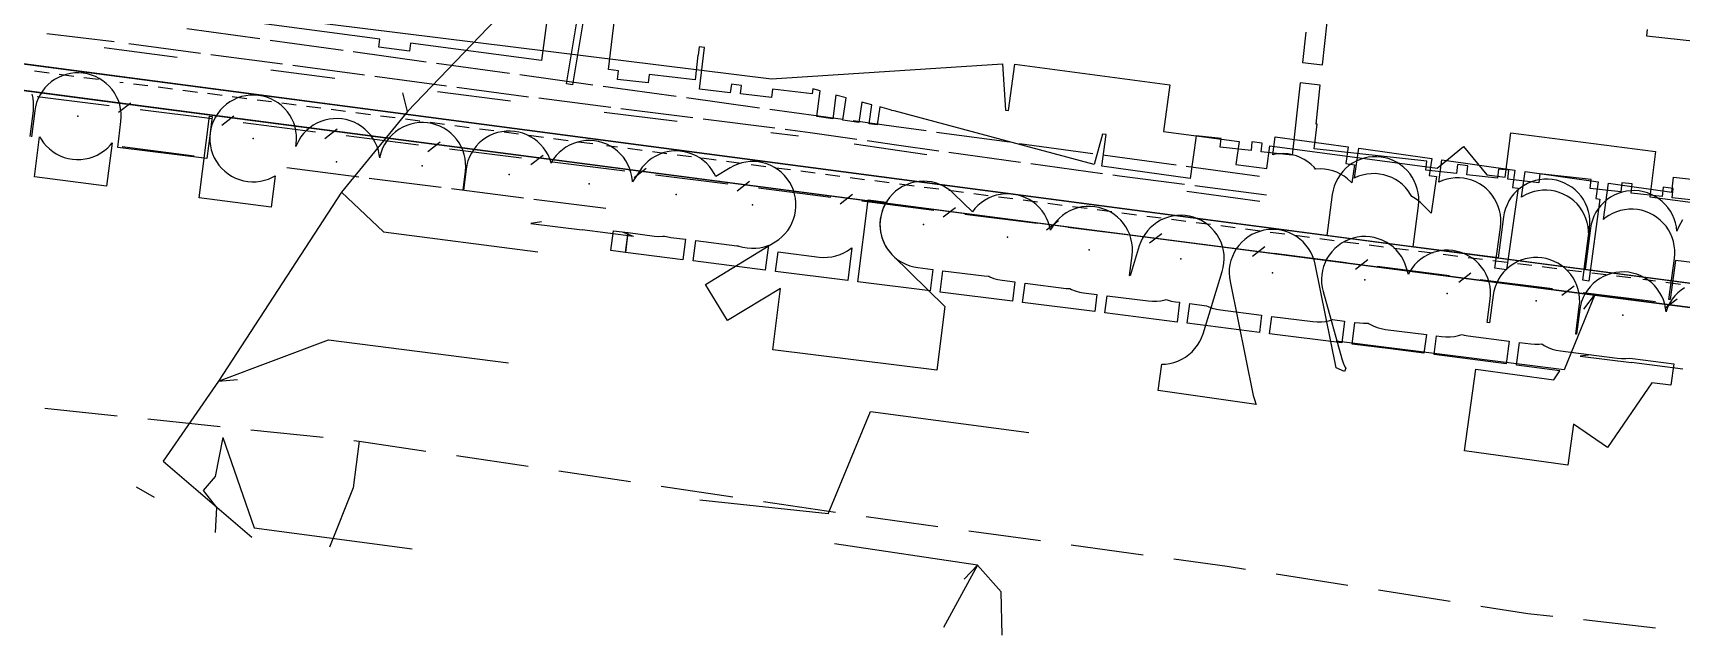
# Model space of a CAD drawing. Header units: metres. Extents: x -3782 to -2031, y 18790 to 19846.
# Drawn here: x -3081.7 to -3002, y 18866.1 to 18895.2 of the extents above; entities that cross this region are included whole.
import ezdxf

# ---------------------------------------------------------------- set-up
doc = ezdxf.new("R2010")
doc.units = ezdxf.units.M
for name, color, linetype in [('BOUNDARY', 7, 'Continuous'), ('CURB', 7, 'Continuous'), ('ELECTR_CABLE', 7, 'Continuous'), ('ELECTR_CABLE_COMM', 7, 'Continuous'), ('GRASS', 7, 'Continuous'), ('GROUND', 7, 'Continuous'), ('OVERHEAD_POWER_LINE', 7, 'Continuous'), ('ROAD', 7, 'Continuous'), ('SEWER', 7, 'Continuous'), ('TREE', 7, 'Continuous'), ('WATER_PIPELINE', 7, 'Continuous')]:
    doc.layers.add(name, color=color, linetype=linetype)

msp = doc.modelspace()

# ---------------------------------------------------------------- linework, layer by layer
at = {"layer": 'BOUNDARY'}
msp.add_lwpolyline([(-2994.569, 18881.013), (-3030.502, 18885.663), (-3077.579, 18891.813), (-3127.214, 18898.373), (-3187.592, 18906.362), (-3194.536, 18906.975), (-3201.507, 18906.98), (-3208.452, 18906.379), (-3214.486, 18905.321), (-3214.842, 18905.279), (-3216.801, 18905.435), (-3225.513, 18906.565), (-3227.463, 18906.917), (-3227.954, 18907.112), (-3235.425, 18910.455), (-3244.131, 18913.21), (-3253.094, 18914.954), (-3281.775, 18918.855), (-3282.067, 18918.894), (-3491.403, 18946.577)], dxfattribs=at)
at = {"layer": 'CURB'}
for points in [[(-3080.928, 18893.255), (-3081.627, 18893.345)], [(-3079.732, 18893.1), (-3080.432, 18893.191)], [(-3078.537, 18892.945), (-3079.237, 18893.036)], [(-3077.342, 18892.791), (-3077.508, 18892.812)], [(-3076.146, 18892.636), (-3076.846, 18892.727)], [(-3074.951, 18892.482), (-3075.65, 18892.572)], [(-3073.756, 18892.328), (-3074.455, 18892.418)], [(-3072.56, 18892.173), (-3073.26, 18892.264)], [(-3071.365, 18892.019), (-3072.064, 18892.109)], [(-3070.17, 18891.864), (-3070.869, 18891.955)], [(-3068.974, 18891.71), (-3069.674, 18891.8)], [(-3067.779, 18891.556), (-3068.478, 18891.646)], [(-3066.584, 18891.401), (-3067.283, 18891.491)], [(-3065.388, 18891.247), (-3066.088, 18891.337)], [(-3064.193, 18891.09), (-3064.892, 18891.182)], [(-3062.998, 18890.932), (-3063.697, 18891.024)], [(-3061.803, 18890.775), (-3062.503, 18890.867)], [(-3060.608, 18890.617), (-3061.308, 18890.71)], [(-3059.413, 18890.46), (-3060.113, 18890.552)], [(-3058.218, 18890.303), (-3058.918, 18890.395)], [(-3057.023, 18890.145), (-3057.723, 18890.237)], [(-3055.828, 18889.988), (-3056.528, 18890.08)], [(-3054.633, 18889.831), (-3055.333, 18889.923)], [(-3053.438, 18889.673), (-3053.967, 18889.743)], [(-3052.243, 18889.516), (-3052.943, 18889.608)], [(-3051.049, 18889.359), (-3051.748, 18889.451)], [(-3049.854, 18889.201), (-3050.553, 18889.293)], [(-3048.659, 18889.044), (-3049.358, 18889.136)], [(-3047.464, 18888.887), (-3048.163, 18888.979)], [(-3046.269, 18888.729), (-3046.968, 18888.821)], [(-3045.074, 18888.572), (-3045.773, 18888.664)], [(-3043.879, 18888.415), (-3044.578, 18888.507)], [(-3042.684, 18888.257), (-3043.383, 18888.349)], [(-3041.489, 18888.101), (-3042.188, 18888.192)], [(-3040.293, 18887.946), (-3040.993, 18888.037)], [(-3039.098, 18887.79), (-3039.798, 18887.881)], [(-3037.903, 18887.635), (-3038.602, 18887.726)], [(-3036.708, 18887.479), (-3037.407, 18887.57)], [(-3035.513, 18887.323), (-3036.212, 18887.415)], [(-3034.317, 18887.168), (-3035.017, 18887.259)], [(-3033.122, 18887.012), (-3033.822, 18887.103)], [(-3031.927, 18886.857), (-3032.626, 18886.948)], [(-3030.732, 18886.701), (-3031.431, 18886.792)], [(-3029.537, 18886.546), (-3030.236, 18886.637)], [(-3028.341, 18886.39), (-3029.041, 18886.481)], [(-3027.146, 18886.235), (-3027.845, 18886.326)], [(-3025.951, 18886.079), (-3026.65, 18886.17)], [(-3024.756, 18885.924), (-3025.455, 18886.015)], [(-3023.56, 18885.769), (-3024.26, 18885.86)], [(-3022.365, 18885.613), (-3023.065, 18885.704)], [(-3021.17, 18885.458), (-3021.869, 18885.549)], [(-3019.975, 18885.302), (-3020.674, 18885.393)], [(-3018.78, 18885.147), (-3019.479, 18885.238)], [(-3017.584, 18884.991), (-3018.284, 18885.082)], [(-3016.389, 18884.836), (-3017.088, 18884.927)], [(-3015.193, 18884.685), (-3015.893, 18884.773)], [(-3013.997, 18884.536), (-3014.697, 18884.623)], [(-3012.801, 18884.387), (-3013.501, 18884.474)], [(-3011.605, 18884.238), (-3012.305, 18884.325)], [(-3010.409, 18884.088), (-3011.109, 18884.176)], [(-3009.213, 18883.939), (-3009.913, 18884.026)], [(-3008.017, 18883.79), (-3008.717, 18883.877)], [(-3006.821, 18883.641), (-3007.521, 18883.728)], [(-3005.625, 18883.491), (-3006.325, 18883.579)], [(-3004.429, 18883.342), (-3005.129, 18883.429)], [(-3003.234, 18883.187), (-3003.86, 18883.271)], [(-3002.039, 18883.026), (-3002.738, 18883.12)]]:
    msp.add_lwpolyline(points, dxfattribs=at)
at = {"layer": 'ELECTR_CABLE'}
for points in [[(-3057.757, 18897.5), (-3063.596, 18891.401)], [(-3070.738, 18894.91), (-3074.27, 18895.398)], [(-3081.037, 18895.174), (-3077.78, 18894.788)], [(-3078.257, 18894.495), (-3077.773, 18894.433)], [(-3077.773, 18894.433), (-3074.725, 18894.027)], [(-3077.066, 18894.693), (-3073.596, 18894.231)], [(-3066.71, 18894.353), (-3070.242, 18894.841)], [(-3073.1, 18894.165), (-3069.631, 18893.702)], [(-3069.135, 18893.636), (-3065.665, 18893.174)], [(-3062.682, 18893.796), (-3066.214, 18894.285)], [(-3058.654, 18893.239), (-3062.186, 18893.728)], [(-3070.203, 18893.424), (-3067.113, 18893.012)], [(-3065.17, 18893.108), (-3061.7, 18892.646)], [(-3054.626, 18892.683), (-3058.158, 18893.171)], [(-3063.596, 18891.401), (-3063.825, 18892.306)], [(-3062.147, 18892.375), (-3058.613, 18891.922)], [(-3061.204, 18892.58), (-3057.735, 18892.117)], [(-3057.239, 18892.054), (-3053.766, 18891.613)], [(-3050.598, 18892.126), (-3054.13, 18892.614)], [(-3046.57, 18891.569), (-3050.102, 18892.057)], [(-3063.596, 18891.401), (-3066.788, 18887.497)], [(-3054.086, 18891.362), (-3050.549, 18890.935)], [(-3053.27, 18891.549), (-3049.798, 18891.108)], [(-3042.542, 18891.012), (-3046.074, 18891.5)], [(-3049.302, 18891.045), (-3045.829, 18890.604)], [(-3045.333, 18890.541), (-3044.121, 18890.387)], [(-3040.081, 18890.672), (-3042.046, 18890.944)], [(-3038.513, 18890.458), (-3040.081, 18890.672)], [(-3077.396, 18889.707), (-3073.91, 18889.261)], [(-3046.02, 18890.388), (-3044.691, 18890.227)], [(-3044.121, 18890.387), (-3041.866, 18890.063)], [(-3041.996, 18889.834), (-3038.471, 18889.321)], [(-3041.371, 18889.992), (-3039.952, 18889.788)], [(-3039.952, 18889.788), (-3037.904, 18889.504)], [(-3034.484, 18889.909), (-3038.018, 18890.391)], [(-3030.455, 18889.359), (-3033.989, 18889.841)], [(-3037.409, 18889.435), (-3033.942, 18888.954)], [(-3033.447, 18888.886), (-3029.98, 18888.405)], [(-3026.426, 18888.809), (-3029.96, 18889.291)], [(-3069.433, 18888.689), (-3065.947, 18888.244)], [(-3065.451, 18888.181), (-3061.965, 18887.735)], [(-3029.484, 18888.336), (-3029.167, 18888.292)], [(-3029.167, 18888.292), (-3026.014, 18887.88)], [(-3022.397, 18888.26), (-3025.931, 18888.742)], [(-3000.809, 18884.019), (-3002.273, 18884.186), (-3002.532, 18882.299), (-3002.596, 18882.308), (-3002.324, 18884.289), (-3002.306, 18884.494), (-3002.308, 18884.7), (-3002.33, 18884.905), (-3002.373, 18885.107), (-3002.435, 18885.304), (-3002.516, 18885.493), (-3002.615, 18885.674), (-3002.731, 18885.844), (-3002.863, 18886.002), (-3003.011, 18886.146), (-3003.171, 18886.275), (-3003.344, 18886.388), (-3003.527, 18886.483), (-3003.718, 18886.56), (-3003.916, 18886.617), (-3004.118, 18886.655), (-3004.324, 18886.673), (-3004.53, 18886.671), (-3004.735, 18886.649), (-3004.936, 18886.606), (-3005.133, 18886.545), (-3005.322, 18886.464), (-3005.503, 18886.365), (-3005.673, 18886.248), (-3005.76, 18886.175), (-3005.515, 18887.925), (-3002.453, 18887.495), (-3002.37, 18888.223), (-3000.356, 18887.993)], [(-3066.788, 18887.497), (-3072.737, 18878.346)], [(-3066.788, 18887.497), (-3064.748, 18885.578)], [(-3061.469, 18887.672), (-3057.984, 18887.226)], [(-3025.908, 18887.551), (-3022.38, 18887.06)], [(-3025.518, 18887.816), (-3022.047, 18887.363)], [(-3057.488, 18887.163), (-3054.002, 18886.718)], [(-3064.748, 18885.578), (-3057.285, 18884.616)], [(-3072.737, 18878.346), (-3067.405, 18880.353)], [(-3067.405, 18880.353), (-3058.711, 18879.232)], [(-3072.737, 18878.346), (-3075.407, 18874.473)], [(-3072.737, 18878.346), (-3071.807, 18878.429)], [(-3081.126, 18877.041), (-3077.637, 18876.675)], [(-3043.256, 18871.93), (-3041.198, 18876.888)], [(-3041.198, 18876.888), (-3033.551, 18875.869)], [(-3076.145, 18876.519), (-3072.656, 18876.153)], [(-3072.52, 18875.614), (-3072.892, 18873.731)], [(-3072.52, 18875.614), (-3071.008, 18871.246)], [(-3071.164, 18875.997), (-3067.676, 18875.631)], [(-3065.928, 18875.448), (-3066.224, 18873.19)], [(-3066.184, 18875.475), (-3065.928, 18875.448)], [(-3065.928, 18875.448), (-3062.713, 18874.968)], [(-3075.407, 18874.473), (-3071.123, 18870.8)], [(-3061.229, 18874.746), (-3057.76, 18874.228)], [(-3072.892, 18873.731), (-3073.476, 18873.059)], [(-3056.276, 18874.007), (-3052.807, 18873.489)], [(-3076.712, 18873.239), (-3075.849, 18872.732)], [(-3073.476, 18873.059), (-3072.831, 18872.241)], [(-3066.224, 18873.19), (-3067.37, 18870.309)], [(-3051.323, 18873.267), (-3047.853, 18872.749)], [(-3072.831, 18872.241), (-3072.887, 18871.03)], [(-3043.256, 18871.93), (-3049.448, 18872.581)], [(-3046.37, 18872.528), (-3042.9, 18872.01)], [(-3041.416, 18871.791), (-3037.941, 18871.313)], [(-3071.008, 18871.246), (-3063.361, 18870.227)], [(-3036.455, 18871.109), (-3032.98, 18870.631)], [(-3036.023, 18869.442), (-3042.939, 18870.482)], [(-3031.494, 18870.427), (-3028.018, 18869.949)], [(-3026.532, 18869.745), (-3023.961, 18869.391)], [(-3036.023, 18869.442), (-3037.672, 18866.43)], [(-3036.023, 18869.442), (-3036.674, 18868.773)], [(-3034.883, 18868.144), (-3036.023, 18869.442)], [(-3023.961, 18869.391), (-3023.06, 18869.25)], [(-3021.578, 18869.017), (-3018.112, 18868.474)], [(-3034.837, 18866.059), (-3034.883, 18868.144)], [(-3016.63, 18868.242), (-3013.164, 18867.699)], [(-3011.682, 18867.466), (-3009.416, 18867.111)], [(-3009.416, 18867.111), (-3008.21, 18866.975)], [(-3006.719, 18866.806), (-3003.233, 18866.412)]]:
    msp.add_lwpolyline(points, dxfattribs=at)
for points in [[(-3073.161, 18891.182), (-3073.035, 18891.166), (-3073.138, 18890.362), (-3073.154, 18890.156), (-3073.15, 18889.95), (-3073.125, 18889.746), (-3073.081, 18889.544), (-3073.017, 18889.348), (-3072.935, 18889.16), (-3072.834, 18888.98), (-3072.716, 18888.811), (-3072.582, 18888.654), (-3072.433, 18888.512), (-3072.271, 18888.384), (-3072.098, 18888.273), (-3071.914, 18888.18), (-3071.722, 18888.105), (-3071.524, 18888.049), (-3071.321, 18888.013), (-3071.115, 18887.997), (-3070.909, 18888.001), (-3070.705, 18888.025), (-3070.503, 18888.07), (-3070.307, 18888.133), (-3070.119, 18888.216), (-3069.988, 18888.29), (-3070.182, 18886.769), (-3073.668, 18887.214)], [(-3081.631, 18888.232), (-3081.382, 18890.18), (-3081.313, 18890.057), (-3081.195, 18889.888), (-3081.061, 18889.731), (-3080.912, 18889.589), (-3080.75, 18889.461), (-3080.577, 18889.35), (-3080.393, 18889.257), (-3080.201, 18889.182), (-3080.003, 18889.126), (-3079.8, 18889.09), (-3079.594, 18889.074), (-3079.388, 18889.078), (-3079.184, 18889.102), (-3078.982, 18889.147), (-3078.786, 18889.21), (-3078.598, 18889.293), (-3078.418, 18889.394), (-3078.249, 18889.512), (-3078.092, 18889.646), (-3077.95, 18889.794), (-3077.876, 18889.887), (-3078.145, 18887.786)], [(-3021.632, 18890.174), (-3018.098, 18889.692), (-3018.209, 18888.876), (-3017.799, 18888.818), (-3017.923, 18887.945), (-3017.977, 18888.004), (-3018.129, 18888.143), (-3018.294, 18888.267), (-3018.47, 18888.373), (-3018.656, 18888.462), (-3018.85, 18888.532), (-3019.05, 18888.583), (-3019.253, 18888.614), (-3019.459, 18888.625), (-3019.665, 18888.616), (-3019.677, 18888.614), (-3019.75, 18888.7), (-3019.898, 18888.843), (-3020.06, 18888.971), (-3020.233, 18889.083), (-3020.417, 18889.177), (-3020.608, 18889.252), (-3020.807, 18889.308), (-3021.01, 18889.345), (-3021.215, 18889.362), (-3021.421, 18889.358), (-3021.626, 18889.334), (-3021.75, 18889.307)], [(-3017.595, 18889.622), (-3014.063, 18889.126), (-3014.179, 18888.302), (-3013.839, 18888.254), (-3014.093, 18886.472), (-3014.455, 18886.856), (-3014.603, 18886.998), (-3014.765, 18887.126), (-3014.939, 18887.237), (-3015.021, 18887.279), (-3015.082, 18887.39), (-3015.198, 18887.56), (-3015.33, 18887.718), (-3015.477, 18887.863), (-3015.637, 18887.992), (-3015.81, 18888.105), (-3015.992, 18888.201), (-3016.183, 18888.278), (-3016.381, 18888.336), (-3016.584, 18888.374), (-3016.789, 18888.393), (-3016.995, 18888.391), (-3017.2, 18888.369), (-3017.402, 18888.327), (-3017.598, 18888.265), (-3017.788, 18888.184), (-3017.797, 18888.179)], [(-3010.153, 18887.729), (-3009.878, 18887.69), (-3010.442, 18883.73), (-3011.018, 18883.812), (-3010.736, 18885.792), (-3010.717, 18885.997), (-3010.718, 18886.203), (-3010.74, 18886.408), (-3010.781, 18886.61), (-3010.842, 18886.807), (-3010.922, 18886.997), (-3011.02, 18887.178), (-3011.136, 18887.349), (-3011.267, 18887.507), (-3011.414, 18887.652), (-3011.574, 18887.782), (-3011.746, 18887.895), (-3011.928, 18887.991), (-3012.119, 18888.069), (-3012.317, 18888.128), (-3012.519, 18888.167), (-3012.724, 18888.186), (-3012.931, 18888.184), (-3013.135, 18888.163), (-3013.337, 18888.121), (-3013.534, 18888.06), (-3013.718, 18887.983), (-3013.568, 18889.056), (-3010.037, 18888.56)], [(-3006.01, 18887.995), (-3006.124, 18887.185), (-3005.931, 18887.159), (-3006.461, 18883.194), (-3006.754, 18883.233), (-3006.489, 18885.215), (-3006.471, 18885.421), (-3006.474, 18885.627), (-3006.497, 18885.832), (-3006.54, 18886.033), (-3006.603, 18886.229), (-3006.685, 18886.419), (-3006.784, 18886.599), (-3006.901, 18886.769), (-3007.034, 18886.926), (-3007.182, 18887.07), (-3007.343, 18887.198), (-3007.516, 18887.31), (-3007.699, 18887.405), (-3007.891, 18887.481), (-3008.089, 18887.538), (-3008.292, 18887.575), (-3008.497, 18887.592), (-3008.703, 18887.59), (-3008.908, 18887.566), (-3009.109, 18887.523), (-3009.306, 18887.461), (-3009.495, 18887.379), (-3009.675, 18887.279), (-3009.715, 18887.252), (-3009.541, 18888.491)], [(-3041.81, 18883.161), (-3041.309, 18887.129), (-3040.435, 18887.018), (-3040.468, 18886.966), (-3040.561, 18886.782), (-3040.636, 18886.59), (-3040.692, 18886.392), (-3040.727, 18886.189), (-3040.743, 18885.983), (-3040.739, 18885.777), (-3040.714, 18885.573), (-3040.669, 18885.371), (-3040.605, 18885.176), (-3040.522, 18884.987), (-3040.421, 18884.807), (-3040.303, 18884.639), (-3040.169, 18884.482), (-3040.02, 18884.34), (-3039.858, 18884.212), (-3039.684, 18884.102), (-3039.5, 18884.008), (-3039.308, 18883.934), (-3039.11, 18883.878), (-3038.907, 18883.842), (-3038.194, 18883.752), (-3038.324, 18882.72)], [(-3053.053, 18884.58), (-3053.76, 18884.671), (-3053.638, 18885.628), (-3052.93, 18885.538)], [(-3052.929, 18885.537), (-3051.654, 18885.374), (-3051.448, 18885.358), (-3051.242, 18885.363), (-3051.167, 18885.371), (-3051.066, 18885.343), (-3050.863, 18885.307), (-3050.146, 18885.217), (-3050.271, 18884.229), (-3053.05, 18884.58)], [(-3049.65, 18885.154), (-3047.666, 18884.904), (-3047.599, 18884.899), (-3047.568, 18884.887), (-3047.37, 18884.831), (-3047.167, 18884.795), (-3046.961, 18884.78), (-3046.755, 18884.784), (-3046.551, 18884.809), (-3046.35, 18884.853), (-3046.154, 18884.917), (-3046.138, 18884.924), (-3046.289, 18883.726), (-3049.775, 18884.166)], [(-3045.793, 18883.664), (-3045.674, 18884.606), (-3043.689, 18884.355), (-3043.484, 18884.34), (-3043.278, 18884.344), (-3043.073, 18884.369), (-3042.872, 18884.413), (-3042.676, 18884.477), (-3042.488, 18884.56), (-3042.308, 18884.661), (-3042.139, 18884.779), (-3042.106, 18884.808), (-3042.306, 18883.223)], [(-3037.698, 18883.69), (-3035.713, 18883.439), (-3035.508, 18883.423), (-3035.483, 18883.424), (-3035.43, 18883.397), (-3035.238, 18883.323), (-3035.04, 18883.267), (-3034.837, 18883.231), (-3034.224, 18883.154), (-3034.342, 18882.218), (-3037.828, 18882.658)], [(-3033.728, 18883.091), (-3031.743, 18882.841), (-3031.565, 18882.827), (-3031.49, 18882.789), (-3031.298, 18882.715), (-3031.1, 18882.659), (-3030.897, 18882.623), (-3030.254, 18882.542), (-3030.359, 18881.715), (-3033.846, 18882.155)], [(-3029.863, 18881.652), (-3029.758, 18882.48), (-3027.774, 18882.229), (-3027.569, 18882.213), (-3027.363, 18882.218), (-3027.158, 18882.242), (-3026.957, 18882.287), (-3026.91, 18882.302), (-3026.861, 18882.284), (-3026.663, 18882.228), (-3026.46, 18882.192), (-3026.256, 18882.167), (-3026.377, 18881.212)], [(-3025.881, 18881.149), (-3025.76, 18882.104), (-3024.948, 18882.001), (-3024.867, 18881.961), (-3024.675, 18881.886), (-3024.477, 18881.83), (-3024.274, 18881.795), (-3022.289, 18881.544), (-3022.395, 18880.709)], [(-3021.793, 18881.481), (-3019.809, 18881.231), (-3019.604, 18881.215), (-3019.398, 18881.22), (-3019.193, 18881.244), (-3018.992, 18881.289), (-3018.865, 18881.33), (-3018.28, 18881.256), (-3018.413, 18880.206), (-3021.899, 18880.646)], [(-3014.437, 18879.699), (-3016.048, 18879.907), (-3017.916, 18880.143), (-3017.783, 18881.194), (-3017.56, 18881.165), (-3017.354, 18881.15), (-3017.148, 18881.154), (-3017.137, 18881.155), (-3017.08, 18881.119), (-3016.896, 18881.025), (-3016.705, 18880.949), (-3016.506, 18880.893), (-3016.304, 18880.857), (-3014.32, 18880.6)], [(-3013.941, 18879.634), (-3013.824, 18880.535), (-3013.582, 18880.504), (-3013.377, 18880.488), (-3013.171, 18880.492), (-3012.966, 18880.516), (-3012.765, 18880.56), (-3012.607, 18880.611), (-3012.5, 18880.58), (-3012.297, 18880.544), (-3010.314, 18880.287), (-3010.457, 18879.183)], [(-3002.495, 18878.151), (-3003.41, 18878.27), (-3005.558, 18875.135), (-3007.208, 18876.265), (-3007.482, 18874.284), (-3012.473, 18874.975), (-3011.925, 18878.937), (-3008.159, 18878.416), (-3007.863, 18878.847), (-3009.961, 18879.119), (-3009.818, 18880.222), (-3009.276, 18880.152), (-3009.07, 18880.136), (-3008.864, 18880.14), (-3008.742, 18880.154), (-3008.618, 18880.074), (-3008.434, 18879.98), (-3008.242, 18879.905), (-3008.044, 18879.848), (-3007.841, 18879.812), (-3005.093, 18879.454), (-3004.887, 18879.438), (-3004.681, 18879.442), (-3004.482, 18879.465), (-3004.345, 18879.44), (-3002.361, 18879.183)]]:
    msp.add_lwpolyline(points, close=True, dxfattribs=at)
at = {"layer": 'ELECTR_CABLE_COMM'}
for points in [[(-3081.509, 18892.131), (-3078.012, 18891.688)], [(-3077.564, 18891.364), (-3076.971, 18891.823)], [(-3076.524, 18891.499), (-3073.027, 18891.055)], [(-3072.579, 18890.731), (-3071.986, 18891.19)], [(-3071.539, 18890.866), (-3068.042, 18890.422)], [(-3067.594, 18890.099), (-3067.001, 18890.558)], [(-3066.554, 18890.234), (-3063.057, 18889.79)], [(-3062.609, 18889.466), (-3062.016, 18889.925)], [(-3061.569, 18889.601), (-3058.072, 18889.157)], [(-3057.624, 18888.833), (-3057.031, 18889.292)], [(-3056.584, 18888.968), (-3053.087, 18888.525)], [(-3052.639, 18888.201), (-3052.046, 18888.66)], [(-3051.599, 18888.336), (-3048.102, 18887.892)], [(-3047.654, 18887.568), (-3047.061, 18888.027)], [(-3046.614, 18887.703), (-3043.117, 18887.259)], [(-3042.669, 18886.936), (-3042.076, 18887.395)], [(-3041.629, 18887.071), (-3038.132, 18886.627)], [(-3037.684, 18886.303), (-3037.091, 18886.762)], [(-3036.643, 18886.438), (-3033.147, 18885.994)], [(-3032.699, 18885.67), (-3032.106, 18886.129)], [(-3031.658, 18885.805), (-3028.162, 18885.362)], [(-3027.714, 18885.038), (-3027.121, 18885.497)], [(-3026.673, 18885.173), (-3023.177, 18884.729)], [(-3022.729, 18884.405), (-3022.136, 18884.864)], [(-3021.688, 18884.54), (-3018.192, 18884.097)], [(-3017.744, 18883.773), (-3017.151, 18884.232)], [(-3016.703, 18883.908), (-3013.207, 18883.464)], [(-3012.759, 18883.14), (-3012.166, 18883.599)], [(-3011.718, 18883.275), (-3008.222, 18882.831)], [(-3007.774, 18882.507), (-3007.181, 18882.966)], [(-3006.152, 18882.569), (-3007.654, 18878.901)], [(-3006.733, 18882.642), (-3003.237, 18882.199)], [(-3006.152, 18882.569), (-3006.725, 18881.831)], [(-3002.789, 18881.875), (-3002.196, 18882.334)], [(-3007.654, 18878.901), (-3018.677, 18880.28)]]:
    msp.add_lwpolyline(points, dxfattribs=at)
at = {"layer": 'GRASS'}
msp.add_lwpolyline([(-2963.481, 18878.082), (-3142.43, 18901.632), (-3209.114, 18910.408), (-3211.474, 18910.25), (-3213.523, 18909.24), (-3215.049, 18907.54), (-3215.839, 18905.31), (-3214.84, 18905.181), (-3214.709, 18905.677), (-3214.559, 18906.168), (-3214.391, 18906.653), (-3214.203, 18907.131), (-3213.878, 18907.776), (-3213.453, 18908.354), (-3212.938, 18908.854), (-3212.344, 18909.264), (-3211.807, 18909.405), (-3211.259, 18909.466), (-3210.707, 18909.448), (-3210.161, 18909.348), (-3127.207, 18898.372), (-3077.638, 18891.821), (-3030.546, 18885.669), (-2994.858, 18881.048)], dxfattribs=at)
at = {"layer": 'GROUND'}
msp.add_lwpolyline([(-2994.569, 18881.013), (-3030.502, 18885.663), (-3077.579, 18891.813), (-3127.214, 18898.373), (-3187.592, 18906.362), (-3194.536, 18906.975), (-3201.507, 18906.98), (-3208.452, 18906.379), (-3214.486, 18905.321), (-3214.842, 18905.279), (-3215.822, 18905.357), (-3215.049, 18907.54), (-3213.523, 18909.24), (-3211.474, 18910.25), (-3209.114, 18910.408), (-3189.574, 18907.837), (-3089.031, 18894.605), (-3038.589, 18887.966), (-2993.482, 18882.03)], dxfattribs=at)
at = {"layer": 'OVERHEAD_POWER_LINE'}
for points in [[(-3057.111, 18886.055), (-3057.623, 18885.986)], [(-3057.623, 18885.986), (-3055.143, 18885.668)], [(-3052.663, 18885.354), (-3055.143, 18885.668)], [(-3052.663, 18885.354), (-3053.143, 18885.55)], [(-3006.364, 18879.63), (-3006.876, 18879.56)], [(-3006.876, 18879.56), (-3004.396, 18879.246)], [(-3001.916, 18878.934), (-3004.396, 18879.246)]]:
    msp.add_lwpolyline(points, dxfattribs=at)
at = {"layer": 'ROAD'}
msp.add_lwpolyline([(-3001.928, 18886.157), (-3002.039, 18885.984), (-3002.134, 18885.801), (-3002.209, 18885.611), (-3002.232, 18885.814), (-3002.276, 18886.015), (-3002.339, 18886.211), (-3002.421, 18886.4), (-3002.521, 18886.58), (-3002.638, 18886.75), (-3002.771, 18886.907), (-3002.919, 18887.05), (-3003.081, 18887.178), (-3003.254, 18887.29), (-3003.437, 18887.384), (-3003.629, 18887.46), (-3003.827, 18887.517), (-3004.03, 18887.554), (-3004.235, 18887.57), (-3004.441, 18887.567), (-3004.646, 18887.543), (-3004.848, 18887.5), (-3005.044, 18887.437), (-3005.233, 18887.355), (-3005.413, 18887.255), (-3005.582, 18887.137), (-3005.74, 18887.004), (-3005.883, 18886.856), (-3006.011, 18886.695), (-3006.123, 18886.521), (-3006.217, 18886.338), (-3006.293, 18886.146), (-3006.349, 18885.948), (-3006.386, 18885.746), (-3006.647, 18883.763), (-3006.686, 18883.768), (-3006.425, 18885.751), (-3006.408, 18885.956), (-3006.412, 18886.162), (-3006.435, 18886.367), (-3006.479, 18886.568), (-3006.542, 18886.764), (-3006.624, 18886.954), (-3006.724, 18887.134), (-3006.841, 18887.303), (-3006.974, 18887.46), (-3007.122, 18887.604), (-3007.284, 18887.732), (-3007.457, 18887.843), (-3007.64, 18887.938), (-3007.832, 18888.013), (-3008.03, 18888.07), (-3008.233, 18888.107), (-3008.438, 18888.124), (-3008.644, 18888.12), (-3008.849, 18888.097), (-3009.051, 18888.053), (-3009.247, 18887.99), (-3009.436, 18887.908), (-3009.616, 18887.808), (-3009.785, 18887.691), (-3009.943, 18887.557), (-3010.086, 18887.409), (-3010.214, 18887.248), (-3010.326, 18887.075), (-3010.42, 18886.891), (-3010.496, 18886.7), (-3010.552, 18886.501), (-3010.589, 18886.299), (-3010.85, 18884.316), (-3014.967, 18884.858), (-3014.706, 18886.841), (-3014.689, 18887.046), (-3014.693, 18887.252), (-3014.716, 18887.457), (-3014.76, 18887.658), (-3014.823, 18887.854), (-3014.905, 18888.043), (-3015.005, 18888.224), (-3015.122, 18888.393), (-3015.255, 18888.55), (-3015.403, 18888.694), (-3015.565, 18888.822), (-3015.738, 18888.933), (-3015.921, 18889.027), (-3016.113, 18889.103), (-3016.311, 18889.16), (-3016.514, 18889.197), (-3016.719, 18889.214), (-3016.925, 18889.21), (-3017.13, 18889.187), (-3017.332, 18889.143), (-3017.528, 18889.08), (-3017.717, 18888.998), (-3017.897, 18888.898), (-3018.066, 18888.781), (-3018.224, 18888.647), (-3018.367, 18888.499), (-3018.495, 18888.338), (-3018.607, 18888.165), (-3018.701, 18887.981), (-3018.777, 18887.79), (-3018.833, 18887.591), (-3018.87, 18887.389), (-3019.131, 18885.406), (-3038.589, 18887.967), (-3089.031, 18894.605)], dxfattribs=at)
at = {"layer": 'SEWER'}
for points in [[(-3000.937, 18887.062), (-3002.428, 18887.229), (-3002.378, 18887.677), (-3002.875, 18887.732), (-3002.925, 18887.285), (-3004.415, 18887.451), (-3004.366, 18887.896), (-3004.863, 18887.951), (-3004.912, 18887.507), (-3006.403, 18887.674), (-3006.354, 18888.116), (-3008.839, 18888.39), (-3008.888, 18887.951), (-3010.378, 18888.118), (-3010.329, 18888.555), (-3010.826, 18888.61), (-3010.875, 18888.174), (-3012.366, 18888.34), (-3012.317, 18888.774), (-3012.814, 18888.829), (-3012.863, 18888.396), (-3014.354, 18888.563), (-3014.305, 18888.994), (-3019.74, 18889.594), (-3019.608, 18890.787), (-3019.658, 18890.792), (-3019.45, 18892.674), (-3020.422, 18892.782), (-3020.813, 18889.285), (-3022.304, 18889.451), (-3022.257, 18889.872), (-3022.754, 18889.927), (-3022.801, 18889.507), (-3024.292, 18889.674), (-3024.245, 18890.091), (-3025.459, 18890.225), (-3025.75, 18888.158), (-3030.018, 18888.758), (-3029.803, 18890.29), (-3029.982, 18890.31), (-3030.38, 18888.832), (-3040.051, 18891.436), (-3040.193, 18891.452), (-3040.19, 18891.473), (-3040.758, 18891.626), (-3040.878, 18890.754), (-3041.265, 18890.807), (-3041.139, 18891.729), (-3041.625, 18891.86), (-3041.76, 18890.875), (-3042.535, 18890.981), (-3042.386, 18892.064), (-3042.873, 18892.195), (-3043.03, 18891.049), (-3043.804, 18891.155), (-3043.634, 18892.4), (-3043.992, 18892.497), (-3044.021, 18892.254), (-3045.946, 18892.484), (-3045.995, 18892.072), (-3047.485, 18892.249), (-3047.436, 18892.662), (-3047.932, 18892.721), (-3047.981, 18892.308), (-3049.471, 18892.485), (-3049.231, 18894.506), (-3049.486, 18894.537), (-3049.536, 18894.122), (-3049.546, 18894.123), (-3049.688, 18892.932), (-3051.904, 18893.196), (-3051.953, 18892.78), (-3053.443, 18892.957), (-3053.393, 18893.375), (-3053.866, 18893.431), (-3053.674, 18895.041), (-3053.678, 18895.041), (-3053.409, 18897.281)], [(-3020.147, 18895.248), (-3020.312, 18893.766), (-3019.342, 18893.659), (-3019, 18896.756)], [(-3056.856, 18895.805), (-3057.111, 18893.876), (-3063.443, 18894.712), (-3063.496, 18894.316), (-3064.983, 18894.512), (-3064.93, 18894.908), (-3071.374, 18895.758)], [(-3055.079, 18895.892), (-3055.607, 18892.697), (-3055.905, 18892.746), (-3055.378, 18895.931)], [(-3003.638, 18895.369), (-3003.673, 18895.064), (-2999.671, 18894.622)]]:
    msp.add_lwpolyline(points, dxfattribs=at)
at = {"layer": 'TREE'}
for p in [(-3079.534, 18891.173), (-3071.055, 18890.095), (-3067.027, 18888.959), (-3062.876, 18888.767), (-3058.674, 18888.355), (-3054.809, 18887.895), (-3050.599, 18887.391), (-3046.904, 18886.879), (-3038.644, 18885.926), (-3034.574, 18885.315), (-3030.634, 18884.707), (-3026.197, 18884.276), (-3021.76, 18883.593), (-3017.297, 18883.249), (-3013.312, 18882.587), (-3009.006, 18882.234), (-3004.822, 18881.537)]:
    msp.add_point(p, dxfattribs=at)
at = {"layer": 'WATER_PIPELINE'}
for points in [[(-3092.457, 18898.751), (-3045.985, 18892.979), (-3034.814, 18893.711), (-3034.666, 18891.462), (-3034.522, 18891.442), (-3034.224, 18893.691), (-3026.729, 18892.699), (-3027.029, 18890.435), (-3023.38, 18889.945), (-3023.53, 18888.834), (-3022.042, 18888.639), (-3021.894, 18889.746), (-3013.801, 18888.658), (-3012.521, 18889.709), (-3011.394, 18888.335), (-3010.511, 18888.216), (-3010.234, 18890.365), (-3003.238, 18889.462), (-3003.52, 18887.277), (-2999.601, 18886.75)], [(-3001.837, 18882.872), (-3002.006, 18882.754), (-3002.163, 18882.621), (-3002.306, 18882.473), (-3002.434, 18882.311), (-3002.546, 18882.138), (-3002.64, 18881.955), (-3002.716, 18881.763), (-3002.731, 18881.711), (-3002.75, 18881.88), (-3002.794, 18882.081), (-3002.857, 18882.278), (-3002.939, 18882.467), (-3003.039, 18882.647), (-3003.156, 18882.816), (-3003.29, 18882.973), (-3003.438, 18883.116), (-3003.6, 18883.244), (-3003.773, 18883.356), (-3003.956, 18883.45), (-3004.148, 18883.526), (-3004.346, 18883.582), (-3004.549, 18883.619), (-3004.754, 18883.636), (-3004.96, 18883.632), (-3005.165, 18883.609), (-3005.366, 18883.565), (-3005.563, 18883.502), (-3005.752, 18883.42), (-3005.932, 18883.32), (-3006.101, 18883.202), (-3006.258, 18883.069), (-3006.401, 18882.921), (-3006.529, 18882.759), (-3006.641, 18882.586), (-3006.735, 18882.403), (-3006.811, 18882.211), (-3006.867, 18882.013), (-3006.904, 18881.81), (-3007.06, 18880.623), (-3007.099, 18880.628), (-3006.924, 18881.962), (-3006.907, 18882.167), (-3006.91, 18882.373), (-3006.934, 18882.578), (-3006.978, 18882.779), (-3007.041, 18882.976), (-3007.123, 18883.165), (-3007.223, 18883.345), (-3007.34, 18883.514), (-3007.474, 18883.671), (-3007.622, 18883.814), (-3007.784, 18883.942), (-3007.957, 18884.054), (-3008.14, 18884.148), (-3008.332, 18884.224), (-3008.53, 18884.28), (-3008.733, 18884.317), (-3008.938, 18884.334), (-3009.144, 18884.33), (-3009.349, 18884.307), (-3009.55, 18884.263), (-3009.747, 18884.2), (-3009.936, 18884.118), (-3010.116, 18884.018), (-3010.285, 18883.9), (-3010.442, 18883.767), (-3010.585, 18883.619), (-3010.713, 18883.457), (-3010.825, 18883.284), (-3010.919, 18883.101), (-3010.995, 18882.909), (-3011.051, 18882.711), (-3011.088, 18882.508), (-3011.263, 18881.174), (-3011.378, 18881.19), (-3011.231, 18882.314), (-3011.214, 18882.519), (-3011.217, 18882.725), (-3011.241, 18882.93), (-3011.285, 18883.131), (-3011.348, 18883.328), (-3011.43, 18883.517), (-3011.53, 18883.697), (-3011.647, 18883.866), (-3011.781, 18884.023), (-3011.929, 18884.166), (-3012.091, 18884.294), (-3012.264, 18884.406), (-3012.447, 18884.5), (-3012.639, 18884.576), (-3012.837, 18884.632), (-3013.04, 18884.669), (-3013.245, 18884.686), (-3013.451, 18884.682), (-3013.656, 18884.659), (-3013.857, 18884.615), (-3014.054, 18884.552), (-3014.243, 18884.47), (-3014.423, 18884.37), (-3014.592, 18884.252), (-3014.749, 18884.119), (-3014.892, 18883.971), (-3015.02, 18883.809), (-3015.132, 18883.636), (-3015.192, 18883.519), (-3015.275, 18883.815), (-3015.34, 18884.011), (-3015.424, 18884.199), (-3015.526, 18884.378), (-3015.645, 18884.546), (-3015.78, 18884.701), (-3015.93, 18884.843), (-3016.093, 18884.969), (-3016.267, 18885.079), (-3016.452, 18885.171), (-3016.644, 18885.245), (-3016.843, 18885.299), (-3017.046, 18885.334), (-3017.252, 18885.348), (-3017.458, 18885.343), (-3017.662, 18885.317), (-3017.863, 18885.271), (-3018.059, 18885.206), (-3018.247, 18885.122), (-3018.426, 18885.02), (-3018.594, 18884.9), (-3018.75, 18884.765), (-3018.891, 18884.616), (-3019.017, 18884.453), (-3019.127, 18884.278), (-3019.219, 18884.094), (-3019.293, 18883.901), (-3019.347, 18883.703), (-3019.382, 18883.5), (-3019.396, 18883.294), (-3019.391, 18883.088), (-3019.365, 18882.883), (-3019.319, 18882.683), (-3018.407, 18879.425), (-3018.342, 18879.229), (-3018.257, 18879.041), (-3018.22, 18878.976), (-3018.288, 18878.823), (-3018.678, 18878.995), (-3019.702, 18884.014), (-3019.753, 18884.213), (-3019.824, 18884.407), (-3019.913, 18884.593), (-3020.02, 18884.769), (-3020.143, 18884.934), (-3020.282, 18885.086), (-3020.436, 18885.224), (-3020.602, 18885.346), (-3020.779, 18885.451), (-3020.966, 18885.538), (-3021.16, 18885.606), (-3021.36, 18885.655), (-3021.564, 18885.685), (-3021.77, 18885.694), (-3021.976, 18885.683), (-3022.18, 18885.651), (-3022.379, 18885.6), (-3022.573, 18885.53), (-3022.759, 18885.441), (-3022.935, 18885.334), (-3023.1, 18885.21), (-3023.252, 18885.071), (-3023.39, 18884.918), (-3023.512, 18884.752), (-3023.617, 18884.574), (-3023.704, 18884.388), (-3023.772, 18884.193), (-3023.822, 18883.993), (-3023.851, 18883.789), (-3023.86, 18883.583), (-3023.849, 18883.378), (-3023.817, 18883.174), (-3022.69, 18877.652), (-3022.639, 18877.453), (-3022.569, 18877.259), (-3022.55, 18877.219), (-3027.292, 18877.896), (-3027.11, 18879.167), (-3026.934, 18879.175), (-3026.73, 18879.204), (-3026.529, 18879.253), (-3026.335, 18879.322), (-3026.148, 18879.409), (-3025.971, 18879.514), (-3025.805, 18879.636), (-3025.651, 18879.773), (-3025.512, 18879.925), (-3025.388, 18880.09), (-3025.281, 18880.266), (-3025.192, 18880.452), (-3025.122, 18880.645), (-3024.191, 18883.655), (-3024.14, 18883.855), (-3024.108, 18884.058), (-3024.097, 18884.264), (-3024.106, 18884.47), (-3024.135, 18884.674), (-3024.184, 18884.874), (-3024.252, 18885.069), (-3024.339, 18885.256), (-3024.444, 18885.433), (-3024.566, 18885.599), (-3024.704, 18885.753), (-3024.856, 18885.892), (-3025.021, 18886.015), (-3025.197, 18886.122), (-3025.383, 18886.212), (-3025.576, 18886.282), (-3025.776, 18886.333), (-3025.98, 18886.365), (-3026.185, 18886.376), (-3026.391, 18886.367), (-3026.595, 18886.338), (-3026.795, 18886.289), (-3026.99, 18886.22), (-3027.177, 18886.133), (-3027.354, 18886.028), (-3027.52, 18885.906), (-3027.674, 18885.769), (-3027.813, 18885.617), (-3027.937, 18885.452), (-3028.043, 18885.276), (-3028.133, 18885.09), (-3028.203, 18884.896), (-3028.649, 18883.454), (-3028.68, 18883.458), (-3028.552, 18884.434), (-3028.535, 18884.639), (-3028.538, 18884.845), (-3028.562, 18885.05), (-3028.606, 18885.251), (-3028.669, 18885.447), (-3028.751, 18885.636), (-3028.851, 18885.817), (-3028.968, 18885.986), (-3029.102, 18886.143), (-3029.25, 18886.286), (-3029.411, 18886.414), (-3029.585, 18886.526), (-3029.768, 18886.62), (-3029.96, 18886.696), (-3030.158, 18886.752), (-3030.361, 18886.789), (-3030.566, 18886.806), (-3030.772, 18886.802), (-3030.977, 18886.779), (-3031.178, 18886.735), (-3031.374, 18886.672), (-3031.563, 18886.59), (-3031.744, 18886.49), (-3031.913, 18886.372), (-3032.07, 18886.239), (-3032.213, 18886.091), (-3032.341, 18885.929), (-3032.453, 18885.756), (-3032.502, 18885.66), (-3032.546, 18885.859), (-3032.609, 18886.055), (-3032.691, 18886.244), (-3032.791, 18886.425), (-3032.908, 18886.594), (-3033.042, 18886.751), (-3033.19, 18886.894), (-3033.351, 18887.022), (-3033.525, 18887.134), (-3033.708, 18887.228), (-3033.9, 18887.304), (-3034.098, 18887.36), (-3034.301, 18887.397), (-3034.506, 18887.414), (-3034.712, 18887.41), (-3034.917, 18887.387), (-3035.118, 18887.343), (-3035.314, 18887.28), (-3035.503, 18887.198), (-3035.684, 18887.098), (-3035.853, 18886.98), (-3036.01, 18886.847), (-3036.153, 18886.699), (-3036.277, 18886.543), (-3037.171, 18887.423), (-3037.325, 18887.56), (-3037.491, 18887.681), (-3037.669, 18887.786), (-3037.856, 18887.872), (-3038.051, 18887.94), (-3038.251, 18887.989), (-3038.455, 18888.017), (-3038.661, 18888.026), (-3038.867, 18888.014), (-3039.07, 18887.982), (-3039.27, 18887.93), (-3039.463, 18887.859), (-3039.649, 18887.77), (-3039.825, 18887.662), (-3039.989, 18887.538), (-3040.141, 18887.399), (-3040.278, 18887.245), (-3040.399, 18887.078), (-3040.504, 18886.901), (-3040.59, 18886.714), (-3040.658, 18886.519), (-3040.707, 18886.319), (-3040.735, 18886.115), (-3040.744, 18885.909), (-3040.732, 18885.703), (-3040.7, 18885.499), (-3040.648, 18885.3), (-3040.577, 18885.106), (-3040.488, 18884.921), (-3040.38, 18884.745), (-3040.256, 18884.58), (-3040.117, 18884.429), (-3037.609, 18881.961), (-3037.991, 18878.879), (-3045.923, 18879.863), (-3045.554, 18882.84), (-3048.116, 18881.279), (-3049.183, 18883.031), (-3045.811, 18885.085), (-3045.641, 18885.201), (-3045.483, 18885.333), (-3045.338, 18885.48), (-3045.208, 18885.64), (-3045.095, 18885.812), (-3044.999, 18885.995), (-3044.922, 18886.185), (-3044.863, 18886.383), (-3044.824, 18886.586), (-3044.806, 18886.791), (-3044.807, 18886.997), (-3044.829, 18887.202), (-3044.87, 18887.404), (-3044.932, 18887.6), (-3045.012, 18887.79), (-3045.11, 18887.971), (-3045.226, 18888.142), (-3045.358, 18888.3), (-3045.505, 18888.445), (-3045.665, 18888.574), (-3045.837, 18888.688), (-3046.02, 18888.784), (-3046.211, 18888.861), (-3046.408, 18888.919), (-3046.611, 18888.958), (-3046.816, 18888.977), (-3047.022, 18888.975), (-3047.227, 18888.954), (-3047.429, 18888.912), (-3047.625, 18888.851), (-3047.815, 18888.771), (-3047.996, 18888.672), (-3048.686, 18888.252), (-3048.761, 18888.406), (-3048.87, 18888.581), (-3048.995, 18888.745), (-3049.135, 18888.896), (-3049.29, 18889.032), (-3049.457, 18889.153), (-3049.635, 18889.256), (-3049.823, 18889.342), (-3050.018, 18889.408), (-3050.218, 18889.456), (-3050.422, 18889.483), (-3050.628, 18889.491), (-3050.834, 18889.478), (-3051.037, 18889.445), (-3051.237, 18889.392), (-3051.43, 18889.32), (-3051.615, 18889.229), (-3051.79, 18889.121), (-3051.954, 18888.996), (-3052.105, 18888.855), (-3052.241, 18888.701), (-3052.362, 18888.534), (-3052.713, 18887.992), (-3052.715, 18888.049), (-3052.74, 18888.253), (-3052.785, 18888.454), (-3052.849, 18888.65), (-3052.933, 18888.839), (-3053.034, 18889.018), (-3053.153, 18889.186), (-3053.288, 18889.342), (-3053.437, 18889.485), (-3053.599, 18889.611), (-3053.773, 18889.722), (-3053.957, 18889.814), (-3054.15, 18889.889), (-3054.348, 18889.944), (-3054.551, 18889.979), (-3054.757, 18889.994), (-3054.963, 18889.989), (-3055.167, 18889.964), (-3055.369, 18889.919), (-3055.564, 18889.854), (-3055.753, 18889.771), (-3055.932, 18889.669), (-3056.1, 18889.551), (-3056.257, 18889.416), (-3056.399, 18889.267), (-3056.526, 18889.104), (-3056.636, 18888.93), (-3056.648, 18888.906), (-3056.65, 18888.914), (-3056.714, 18889.11), (-3056.798, 18889.299), (-3056.899, 18889.478), (-3057.018, 18889.646), (-3057.153, 18889.802), (-3057.302, 18889.945), (-3057.464, 18890.071), (-3057.638, 18890.182), (-3057.822, 18890.274), (-3058.015, 18890.349), (-3058.213, 18890.404), (-3058.416, 18890.439), (-3058.622, 18890.454), (-3058.828, 18890.449), (-3059.032, 18890.424), (-3059.234, 18890.379), (-3059.429, 18890.314), (-3059.618, 18890.231), (-3059.797, 18890.129), (-3059.965, 18890.011), (-3060.122, 18889.876), (-3060.264, 18889.727), (-3060.391, 18889.564), (-3060.501, 18889.39), (-3060.594, 18889.206), (-3060.668, 18889.014), (-3060.723, 18888.815), (-3060.758, 18888.612), (-3060.883, 18887.598), (-3060.904, 18887.6), (-3060.792, 18888.509), (-3060.777, 18888.715), (-3060.782, 18888.921), (-3060.807, 18889.125), (-3060.852, 18889.326), (-3060.916, 18889.522), (-3061, 18889.711), (-3061.101, 18889.89), (-3061.22, 18890.058), (-3061.355, 18890.214), (-3061.504, 18890.357), (-3061.666, 18890.483), (-3061.84, 18890.594), (-3062.024, 18890.686), (-3062.217, 18890.761), (-3062.415, 18890.816), (-3062.618, 18890.851), (-3062.824, 18890.866), (-3063.03, 18890.861), (-3063.234, 18890.836), (-3063.436, 18890.791), (-3063.631, 18890.726), (-3063.82, 18890.643), (-3063.999, 18890.541), (-3064.167, 18890.423), (-3064.324, 18890.288), (-3064.466, 18890.139), (-3064.593, 18889.976), (-3064.703, 18889.802), (-3064.796, 18889.618), (-3064.87, 18889.426), (-3064.925, 18889.227), (-3064.938, 18889.154), (-3064.958, 18889.317), (-3065.003, 18889.518), (-3065.067, 18889.714), (-3065.151, 18889.903), (-3065.252, 18890.082), (-3065.371, 18890.25), (-3065.506, 18890.406), (-3065.655, 18890.549), (-3065.817, 18890.675), (-3065.991, 18890.786), (-3066.175, 18890.878), (-3066.368, 18890.953), (-3066.566, 18891.008), (-3066.769, 18891.043), (-3066.975, 18891.058), (-3067.181, 18891.053), (-3067.385, 18891.028), (-3067.587, 18890.983), (-3067.782, 18890.918), (-3067.971, 18890.835), (-3068.15, 18890.733), (-3068.318, 18890.615), (-3068.475, 18890.48), (-3068.617, 18890.331), (-3068.744, 18890.168), (-3068.854, 18889.994), (-3068.947, 18889.81), (-3068.987, 18889.705), (-3068.971, 18889.838), (-3068.956, 18890.044), (-3068.961, 18890.25), (-3068.986, 18890.454), (-3069.031, 18890.655), (-3069.095, 18890.851), (-3069.179, 18891.04), (-3069.28, 18891.219), (-3069.399, 18891.387), (-3069.534, 18891.543), (-3069.683, 18891.686), (-3069.845, 18891.812), (-3070.019, 18891.923), (-3070.203, 18892.015), (-3070.396, 18892.09), (-3070.594, 18892.145), (-3070.797, 18892.18), (-3071.003, 18892.195), (-3071.209, 18892.19), (-3071.413, 18892.165), (-3071.615, 18892.12), (-3071.81, 18892.055), (-3071.999, 18891.972), (-3072.178, 18891.87), (-3072.346, 18891.752), (-3072.503, 18891.617), (-3072.645, 18891.468), (-3072.772, 18891.305), (-3072.882, 18891.131), (-3072.975, 18890.947), (-3073.049, 18890.755), (-3073.104, 18890.556), (-3073.139, 18890.353), (-3073.29, 18889.131), (-3077.604, 18889.664), (-3077.45, 18890.915), (-3077.435, 18891.121), (-3077.44, 18891.327), (-3077.465, 18891.531), (-3077.51, 18891.732), (-3077.574, 18891.928), (-3077.658, 18892.117), (-3077.759, 18892.296), (-3077.878, 18892.464), (-3078.013, 18892.62), (-3078.162, 18892.763), (-3078.324, 18892.889), (-3078.498, 18893), (-3078.682, 18893.092), (-3078.875, 18893.167), (-3079.073, 18893.222), (-3079.276, 18893.257), (-3079.482, 18893.272), (-3079.688, 18893.267), (-3079.892, 18893.242), (-3080.094, 18893.197), (-3080.289, 18893.132), (-3080.478, 18893.049), (-3080.657, 18892.947), (-3080.825, 18892.829), (-3080.982, 18892.694), (-3081.124, 18892.545), (-3081.251, 18892.382), (-3081.361, 18892.208), (-3081.454, 18892.024), (-3081.528, 18891.832), (-3081.583, 18891.633), (-3081.618, 18891.43), (-3081.773, 18890.179)], [(-3081.839, 18890.187), (-3081.686, 18891.426), (-3081.671, 18891.632), (-3081.676, 18891.838), (-3081.701, 18892.042), (-3081.746, 18892.243)]]:
    msp.add_lwpolyline(points, dxfattribs=at)

doc.saveas('drawing.dxf')
